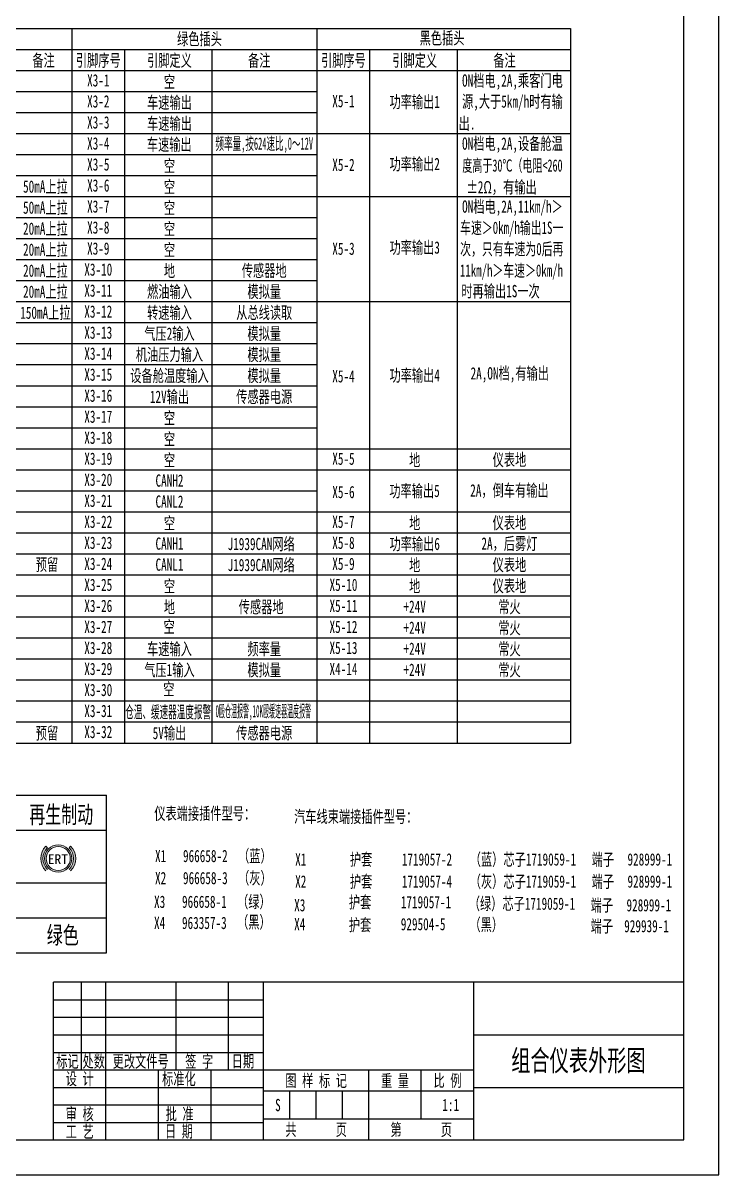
# Model space of a CAD drawing. Extents: x -188 to 653, y 38 to 632.
# Drawn here: x 454.2 to 652.9, y 38.5 to 367.3 of the extents above; entities that cross this region are included whole.
import ezdxf
from ezdxf.enums import TextEntityAlignment as Align

# ---------------------------------------------------------------- set-up
doc = ezdxf.new("R2010")
doc.units = 0
doc.header["$LTSCALE"] = 5
doc.layers.add('1', color=1, linetype='CONTINUOUS', lineweight=5)
doc.layers.add('尺寸线', color=3, linetype='CONTINUOUS', lineweight=5)
for name, color, linetype in [('1轮廓实线层', 7, 'CONTINUOUS'), ('2细线层', 3, 'CONTINUOUS'), ('6文字层', 3, 'CONTINUOUS')]:
    doc.layers.add(name, color=color, linetype=linetype)
doc.styles.add('STYLE1', font='SIMHEI.TTF', dxfattribs={"width": 0.67})
doc.styles.add('STYLE2', font='', dxfattribs={"width": 0.67, "height": 5})
doc.styles.get('STYLE2').set_extended_font_data('FangSong')

msp = doc.modelspace()

# ---------------------------------------------------------------- hatches: boundary and pattern name
at = {"layer": '1', "ltscale": 10}
h = msp.add_hatch(color=3, dxfattribs=at)
h.paths.add_polyline_path([(461.13, 131.876), (460.688, 132.318, 0.1989124), (459.223, 128.782), (459.848, 128.782, -0.1989124)])
h.paths.add_polyline_path([(459.848, 128.782), (459.223, 128.782, 0.1989124), (460.688, 125.247), (461.13, 125.689, -0.1989124)])
h.paths.add_polyline_path([(460.786, 128.782), (460.317, 128.782, 0.4142136), (464.223, 124.876), (464.223, 125.345, -0.4142136)])
h.paths.add_polyline_path([(464.223, 132.22), (464.223, 132.688, 0.4142136), (460.317, 128.782), (460.786, 128.782, -0.4142136)])
h.paths.add_polyline_path([(464.223, 132.688), (464.223, 132.22, -0.4142136), (467.661, 128.782), (468.129, 128.782, 0.4142136)])
h.paths.add_polyline_path([(468.129, 128.782), (467.661, 128.782, -0.4142136), (464.223, 125.345), (464.223, 124.876, 0.4142136)])
h.paths.add_polyline_path([(469.223, 128.782), (468.598, 128.782, -0.1989124), (467.317, 125.689), (467.759, 125.247, 0.1989124)])
h.paths.add_polyline_path([(467.759, 132.318), (467.317, 131.876, -0.1989124), (468.598, 128.782), (469.223, 128.782, 0.1989124)])

# ---------------------------------------------------------------- linework, layer by layer
at = {"layer": '1', "color": 3}
for p, q in [((460.688, 132.318), (461.13, 131.876)), ((467.759, 132.318), (467.317, 131.876))]:
    msp.add_line(p, q, dxfattribs=at)
at = {"layer": '1', "color": 3, "linetype": 'ByBlock'}
msp.add_circle((464.223, 128.782), 3.906, dxfattribs=at)
at = {"layer": '1', "color": 3}
msp.add_circle((464.223, 128.782), 3.438, dxfattribs=at)
for radius, start, end in [(5, 135, 225), (4.375, 135, 225), (4.375, 315, 45), (5, 315, 45)]:
    msp.add_arc((464.223, 128.782), radius, start, end, dxfattribs=at)
at = {"layer": '1轮廓实线层', "ltscale": 5}
for p, q in [((642.852, 48.453), (642.852, 622.453)), ((642.852, 93.453), (462.852, 93.453)), ((462.852, 48.453), (462.852, 93.453)), ((522.852, 48.453), (522.852, 93.453)), ((582.852, 48.453), (582.852, 93.453)), ((582.852, 78.453), (642.852, 78.453)), ((462.852, 68.453), (582.852, 68.453)), ((492.852, 48.453), (492.852, 68.453)), ((552.852, 48.453), (552.852, 68.453)), ((567.852, 54.453), (567.852, 68.453)), ((582.852, 63.453), (642.852, 63.453)), ((522.852, 62.453), (582.852, 62.453)), ((522.852, 54.453), (582.852, 54.453)), ((-163.148, 48.453), (642.852, 48.453))]:
    msp.add_line(p, q, dxfattribs=at)
at = {"layer": '1轮廓实线层', "ltscale": 10}
for p, q in [((-157.415, 146.873), (477.962, 146.873)), ((477.937, 146.873), (477.937, 101.829)), ((-157.415, 136.873), (478.011, 136.873)), ((-157.415, 121.873), (477.893, 121.873)), ((-139.609, 111.873), (477.997, 111.873)), ((-157.415, 101.873), (477.983, 101.873))]:
    msp.add_line(p, q, dxfattribs=at)
at = {"layer": '2细线层', "ltscale": 5}
for p, q in [((652.852, 38.453), (652.852, 632.453)), ((470.852, 68.453), (470.852, 93.453)), ((477.852, 68.453), (477.852, 93.453)), ((497.852, 68.453), (497.852, 93.453)), ((512.852, 68.453), (512.852, 93.453)), ((462.852, 88.453), (522.852, 88.453)), ((462.852, 83.453), (522.852, 83.453)), ((462.852, 78.453), (522.852, 78.453)), ((462.852, 73.453), (522.852, 73.453)), ((477.852, 48.453), (477.852, 68.453)), ((507.852, 48.453), (507.852, 68.453)), ((462.852, 63.453), (522.852, 63.453)), ((530.352, 54.453), (530.352, 62.453)), ((537.852, 54.453), (537.852, 62.453)), ((545.352, 54.453), (545.352, 62.453)), ((462.852, 58.453), (522.852, 58.453)), ((462.852, 53.453), (522.852, 53.453)), ((-188.148, 38.453), (652.852, 38.453))]:
    msp.add_line(p, q, dxfattribs=at)
at = {"layer": '2细线层'}
for p, q in [((328.092, 365.748), (610.482, 365.748)), ((468.092, 365.748), (468.092, 161.748)), ((538.092, 365.748), (538.092, 161.748)), ((610.482, 365.748), (610.482, 161.748)), ((328.092, 359.748), (610.482, 359.748)), ((483.092, 359.748), (483.092, 161.748)), ((508.092, 359.748), (508.092, 161.748)), ((553.092, 359.748), (553.092, 161.748)), ((578.092, 359.748), (578.092, 161.748)), ((328.092, 353.748), (610.482, 353.748)), ((328.092, 347.748), (538.092, 347.748)), ((328.092, 341.748), (538.092, 341.748)), ((328.092, 335.748), (610.482, 335.748)), ((328.092, 329.748), (538.092, 329.748)), ((328.092, 323.748), (538.092, 323.748)), ((328.092, 317.748), (610.482, 317.748)), ((328.092, 311.748), (538.092, 311.748)), ((328.092, 305.748), (538.092, 305.748)), ((328.092, 299.748), (538.092, 299.748)), ((328.092, 293.748), (538.092, 293.748)), ((328.092, 287.748), (610.482, 287.748)), ((328.092, 281.748), (538.092, 281.748)), ((328.092, 275.748), (538.092, 275.748)), ((328.092, 269.748), (538.092, 269.748)), ((328.092, 263.748), (538.092, 263.748)), ((328.092, 257.748), (538.092, 257.748)), ((328.092, 251.748), (538.092, 251.748)), ((328.092, 245.748), (610.482, 245.748)), ((328.092, 239.748), (610.482, 239.748)), ((328.092, 233.748), (538.092, 233.748)), ((328.092, 227.748), (610.482, 227.748)), ((328.092, 221.748), (610.482, 221.748)), ((328.092, 215.748), (610.482, 215.748)), ((328.092, 209.748), (610.482, 209.748)), ((328.092, 203.748), (610.482, 203.748)), ((328.092, 197.748), (610.482, 197.748)), ((328.092, 191.748), (610.482, 191.748)), ((328.092, 185.748), (610.482, 185.748)), ((328.092, 179.748), (610.482, 179.748)), ((328.092, 173.748), (610.482, 173.748)), ((328.092, 167.748), (610.482, 167.748)), ((328.092, 161.748), (610.482, 161.748))]:
    msp.add_line(p, q, dxfattribs=at)

# ---------------------------------------------------------------- texts
at = {"layer": '1轮廓实线层', "color": 3, "lineweight": 50, "style": 'STYLE1'}
msp.add_text('ERT', height=2.8, dxfattribs=at).set_placement((461.258, 127.192))
at = {"layer": '2细线层', "style": 'STYLE2', "width": 0.67}
for s, p in [('再生制动', (455.931, 138.847)), ('绿色', (460.951, 104.43))]:
    msp.add_text(s, height=5, dxfattribs=at).set_placement(p)
at = {"layer": '6文字层', "ltscale": 5, "style": 'STYLE2'}
for s, width, p in [('绿色插头', 0.67, (504.545, 362.799)), ('黑色插头', 0.67, (573.789, 363.033)), ('备注', 0.67, (460.02, 356.672)), ('引脚序号', 0.67, (475.646, 356.672)), ('引脚定义', 0.67, (495.976, 356.672)), ('备注', 0.67, (521.616, 356.672)), ('引脚序号', 0.67, (545.646, 356.672)), ('引脚定义', 0.67, (565.976, 356.672)), ('备注', 0.67, (591.616, 356.672)), ('X3-1', 0.67, (475.646, 350.879)), ('空', 0.67, (495.976, 350.672)), ('ON档电,2A,乘客门电', 0.67, (593.887, 350.672)), ('X3-2', 0.67, (475.646, 344.879)), ('车速输出', 0.67, (495.976, 344.672)), ('X5-1', 0.67, (545.646, 344.965)), ('功率输出1', 0.67, (565.976, 344.855)), ('源,大于5km/h时有输', 0.67, (593.887, 344.672)), ('X3-3', 0.67, (475.646, 338.879)), ('车速输出', 0.67, (495.976, 338.672)), ('出.', 0.67, (580.935, 338.672)), ('X3-4', 0.67, (475.646, 332.879)), ('车速输出', 0.67, (495.913, 332.666)), ('频率量,按624速比,0～12V', 0.5, (523.03, 332.672)), ('ON档电,2A,设备舱温', 0.67, (593.887, 332.672)), ('功率输出2', 0.67, (565.976, 327.109)), ('度高于30℃（电阻<260', 0.6, (593.887, 326.672)), ('X3-5', 0.67, (475.646, 326.879)), ('空', 0.67, (495.976, 326.672)), ('X5-2', 0.67, (545.646, 326.763)), ('50mA上拉', 0.67, (460.556, 320.672)), ('X3-6', 0.67, (475.646, 320.879)), ('空', 0.67, (495.976, 320.672)), ('±2Ω，有输出', 0.67, (590.811, 320.432)), ('50mA上拉', 0.67, (460.556, 314.672)), ('X3-7', 0.67, (475.646, 314.879)), ('空', 0.67, (495.976, 314.672)), ('ON档电,2A,11km/h＞', 0.67, (593.887, 314.672)), ('20mA上拉', 0.67, (460.556, 308.672)), ('X3-8', 0.67, (475.646, 308.879)), ('空', 0.67, (495.976, 308.672)), ('车速＞0km/h输出1S一', 0.65, (593.68, 308.672)), ('20mA上拉', 0.67, (460.556, 302.672)), ('X3-9', 0.67, (475.646, 302.879)), ('空', 0.67, (495.976, 302.672)), ('X5-3', 0.67, (545.646, 302.826)), ('功率输出3', 0.67, (565.976, 303.268)), ('次，只有车速为0后再', 0.65, (593.704, 302.778)), ('20mA上拉', 0.67, (460.556, 296.672)), ('X3-10', 0.67, (475.646, 296.879)), ('地', 0.67, (495.976, 296.672)), ('传感器地', 0.67, (523.03, 296.672)), ('11km/h＞车速＞0km/h', 0.65, (593.613, 296.473)), ('20mA上拉', 0.67, (460.556, 290.672)), ('X3-11', 0.67, (475.646, 290.879)), ('燃油输入', 0.67, (495.976, 290.672)), ('模拟量', 0.67, (523.03, 290.672)), ('时再输出1S一次', 0.67, (590.5, 290.807)), ('150mA上拉', 0.67, (460.556, 284.672)), ('X3-12', 0.67, (475.646, 284.879)), ('转速输入', 0.67, (495.976, 284.672)), ('从总线读取', 0.67, (523.03, 284.672)), ('X3-13', 0.67, (475.646, 278.879)), ('气压2输入', 0.67, (495.976, 278.672)), ('模拟量', 0.67, (523.03, 278.672)), ('X3-14', 0.67, (475.646, 272.879)), ('机油压力输入', 0.67, (495.976, 272.672)), ('模拟量', 0.67, (523.03, 272.672)), ('X3-15', 0.67, (475.646, 266.879)), ('设备舱温度输入', 0.67, (495.976, 266.672)), ('模拟量', 0.67, (523.03, 266.672)), ('X5-4', 0.67, (545.646, 266.403)), ('功率输出4', 0.67, (565.976, 266.777)), ('2A,ON档,有输出', 0.67, (593.124, 267.08)), ('X3-16', 0.67, (475.646, 260.879)), ('12V输出', 0.67, (495.976, 260.672)), ('传感器电源', 0.67, (523.03, 260.672)), ('X3-17', 0.67, (475.646, 254.879)), ('空', 0.67, (495.976, 254.672)), ('X3-18', 0.67, (475.646, 248.879)), ('空', 0.67, (495.976, 248.672)), ('X3-19', 0.67, (475.646, 242.879)), ('空', 0.67, (495.976, 242.672)), ('X5-5', 0.67, (545.646, 242.879)), ('地', 0.67, (565.976, 242.672)), ('仪表地', 0.67, (593.03, 242.672)), ('X3-20', 0.67, (475.646, 236.879)), ('CANH2', 0.67, (495.976, 236.672)), ('X5-6', 0.67, (545.646, 233.363)), ('功率输出5', 0.67, (565.928, 233.796)), ('2A，倒车有输出', 0.67, (593.03, 233.875)), ('X3-21', 0.67, (475.646, 230.879)), ('CANL2', 0.67, (495.976, 230.672)), ('X3-22', 0.67, (475.646, 224.879)), ('空', 0.67, (495.976, 224.672)), ('X5-7', 0.67, (545.646, 224.879)), ('地', 0.67, (565.976, 224.672)), ('仪表地', 0.67, (593.03, 224.672)), ('X3-23', 0.67, (475.646, 218.879)), ('CANH1', 0.67, (495.976, 218.672)), ('J1939CAN网络', 0.67, (522.153, 218.672)), ('X5-8', 0.67, (545.646, 218.879)), ('功率输出6', 0.67, (565.976, 218.672)), ('2A，后雾灯', 0.67, (593.03, 218.672)), ('预留', 0.67, (461, 212.741)), ('X3-24', 0.67, (475.646, 212.879)), ('CANL1', 0.67, (495.976, 212.672)), ('J1939CAN网络', 0.67, (522.153, 212.672)), ('X5-9', 0.67, (545.646, 212.879)), ('地', 0.67, (565.976, 212.672)), ('仪表地', 0.67, (593.03, 212.672)), ('X3-25', 0.67, (475.646, 206.879)), ('空', 0.67, (495.976, 206.672)), ('X5-10', 0.67, (545.646, 206.879)), ('地', 0.67, (565.976, 206.672)), ('仪表地', 0.67, (593.03, 206.672)), ('X3-26', 0.67, (475.646, 200.879)), ('地', 0.67, (495.976, 200.672)), ('传感器地', 0.67, (522.153, 200.672)), ('X5-11', 0.67, (545.646, 200.879)), ('+24V', 0.67, (565.976, 200.672)), ('常火', 0.67, (593.03, 200.672)), ('X3-27', 0.67, (475.646, 194.879)), ('空', 0.67, (495.904, 195.107)), ('X5-12', 0.67, (545.646, 194.879)), ('+24V', 0.67, (565.976, 194.672)), ('常火', 0.67, (593.03, 194.672)), ('车速输入', 0.67, (495.976, 188.672)), ('频率量', 0.67, (523.03, 188.672)), ('常火', 0.67, (593.03, 188.672)), ('X3-28', 0.67, (475.646, 188.879)), ('X5-13', 0.67, (545.646, 188.879)), ('+24V', 0.67, (565.976, 188.672)), ('X3-29', 0.67, (475.646, 182.879)), ('气压1输入', 0.67, (495.976, 182.672)), ('模拟量', 0.67, (523.03, 182.672)), ('X4-14', 0.67, (545.646, 182.879)), ('+24V', 0.67, (565.976, 182.672)), ('常火', 0.67, (593.03, 182.672)), ('X3-30', 0.67, (475.646, 176.879)), ('空', 0.67, (495.788, 177.293)), ('X3-31', 0.67, (475.646, 170.879)), ('仓温、缓速器温度报警', 0.5, (495.604, 170.672)), ('0殴仓温报警,10K殴缓速器温度报警', 0.35, (522.762, 170.672)), ('预留', 0.67, (461.002, 164.618)), ('X3-32', 0.67, (475.646, 164.879)), ('5V输出', 0.67, (495.976, 164.672)), ('传感器电源', 0.67, (523.03, 164.672)), ('标记', 0.67, (466.852, 70.953)), ('处数', 0.67, (474.352, 70.953)), (' 更改文件号 ', 0.67, (487.755, 70.953)), (' 签 字 ', 0.67, (504.446, 70.953)), (' 日期 ', 0.67, (516.946, 70.953)), (' 设 计 ', 0.67, (470.352, 65.958)), (' 标准化 ', 0.67, (498.67, 65.958)), (' 图 样 标 记 ', 0.67, (537.852, 65.453)), (' 重 量 ', 0.67, (560.352, 65.453)), (' 比 例 ', 0.67, (575.352, 65.453)), ('S', 0.67, (526.931, 58.412)), ('1:1', 0.67, (576.265, 58.412)), (' 审 核 ', 0.67, (470.352, 55.953)), (' 批 准 ', 0.67, (498.887, 55.953)), (' 工 艺 ', 0.67, (470.352, 50.953)), (' 日 期 ', 0.67, (498.67, 50.953)), ('共       页', 0.67, (537.852, 51.453)), ('第       页', 0.67, (567.852, 51.453))]:
    msp.add_text(s, height=3.5, dxfattribs=dict(at, width=width)).set_placement(p, align=Align.MIDDLE)
at = {"layer": '6文字层', "ltscale": 5, "style": 'STYLE2', "width": 0.67}
msp.add_text('组合仪表外形图', height=6, dxfattribs=at).set_placement((593.544, 68.139))
at = {"layer": '尺寸线', "color": 3, "style": 'STYLE2', "width": 0.67}
for s, p in [('仪表端接插件型号：', (491.641, 139.897)), ('汽车线束端接插件型号：', (531.554, 138.999)), ('（蓝）', (515.566, 127.756)), ('X1   966658-2', (491.855, 127.756)), ('X1   ', (531.859, 126.772)), ('护套', (547.468, 126.772)), ('1719057-2', (562.302, 126.772)), ('（蓝）芯子1719059-1 ', (581.712, 126.772)), ('端子', (616.511, 126.772)), ('928999-1', (626.739, 126.772)), ('X2   966658-3', (491.855, 121.457)), ('（灰）', (515.566, 121.457)), ('X2   ', (531.859, 120.473)), ('护套', (547.468, 120.473)), ('1719057-4', (562.302, 120.473)), ('（灰）芯子1719059-1 ', (581.712, 120.473)), ('端子', (616.511, 120.473)), ('928999-1', (626.739, 120.473)), ('（绿）', (515.284, 114.688)), ('护套', (547.186, 114.581)), ('X3   966658-1', (491.574, 114.688)), ('X3  ', (531.578, 113.704)), ('1719057-1', (562.021, 114.581)), ('（绿）芯子1719059-1', (581.431, 114.143)), (' 端子', (614.629, 113.704)), ('928999-1', (626.457, 113.704)), ('X4   963357-3', (491.566, 108.657)), ('（黑）', (515.284, 108.888)), ('护套', (547.178, 108.086)), ('（黑）', (581.614, 108.158)), ('X4   ', (531.57, 108.295)), ('929504-5                                        ', (562.013, 108.295)), ('端子  929939-1', (616.214, 107.733))]:
    msp.add_text(s, height=3.5, dxfattribs=at).set_placement(p)

doc.saveas('drawing.dxf')
